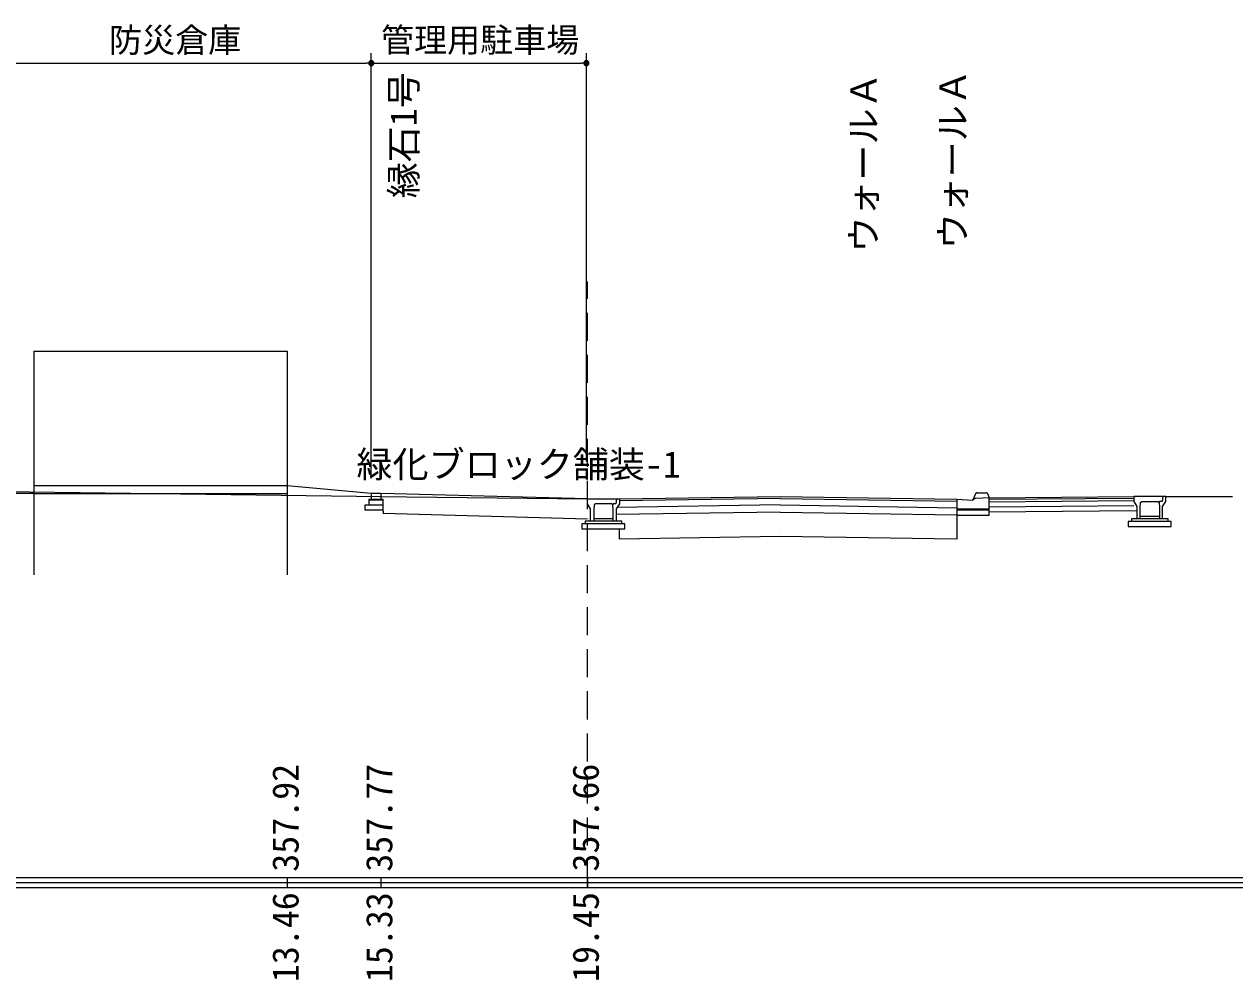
# Model space of a CAD drawing. Units: millimetres on the paper. Extents: x -84 to 7, y -133 to 191.
# Drawn here: x -42.58 to -30.49, y 46.23 to 55.77 of the extents above; entities that cross this region are included whole.
import ezdxf
from ezdxf.enums import TextEntityAlignment as Align

# ---------------------------------------------------------------- set-up
doc = ezdxf.new("R2010")
doc.units = ezdxf.units.MM
doc.header["$LTSCALE"] = 0.14
doc.linetypes.add('DASHED2', pattern=[3, 2, -1])
for name, color, linetype in [('0-1_D-BDG-3-DL-2', 7, 'Continuous'), ('0-3_D-STR-2-文字', 7, 'Continuous'), ('0-5_D-BDG-2-DL-1', 7, 'Continuous'), ('0-7_D-STR-1-計線1', 7, 'Continuous'), ('0-8_D-STR-DIM-2高さ', 7, 'Continuous'), ('0-9_D-BDG-1-現況', 7, 'Continuous'), ('0-A_D-BMK-ROW-区域', 7, 'DASHED2')]:
    doc.layers.add(name, color=color, linetype=linetype)
doc.styles.add('ＭＳ ゴシック', font='')
doc.styles.get('ＭＳ ゴシック').set_extended_font_data('MS Gothic')

msp = doc.modelspace()

# ---------------------------------------------------------------- linework, layer by layer
at = {"layer": '0-1_D-BDG-3-DL-2'}
for p, q in [((-73.8141, 47.2501), (3.4526, 47.2501)), ((-73.8141, 47.1501), (3.4526, 47.1501))]:
    msp.add_line(p, q, dxfattribs=at)
at = {"layer": '0-3_D-STR-2-文字'}
for p, q in [((-39.1129, 51.2351), (-39.1129, 55.4813)), ((-39.1129, 52.6551), (-39.1129, 55.4813)), ((-36.9658, 51.4051), (-36.9658, 55.4813)), ((-42.988, 55.3813), (-39.1629, 55.3813)), ((-39.1379, 55.3813), (-39.1629, 55.3813)), ((-39.0885, 55.3863), (-39.1373, 55.3863)), ((-39.1373, 55.3763), (-39.0885, 55.3763)), ((-39.1358, 55.3913), (-39.09, 55.3913)), ((-39.09, 55.3713), (-39.1358, 55.3713)), ((-39.0929, 55.3963), (-39.1329, 55.3963)), ((-39.1329, 55.3663), (-39.0929, 55.3663)), ((-39.1279, 55.4013), (-39.0979, 55.4013)), ((-39.0979, 55.3613), (-39.1279, 55.3613)), ((-39.0879, 55.3813), (-39.0629, 55.3813)), ((-39.0629, 55.3813), (-37.0158, 55.3813)), ((-36.9908, 55.3813), (-37.0158, 55.3813)), ((-36.9413, 55.3863), (-36.9902, 55.3863)), ((-36.9429, 55.3713), (-36.9887, 55.3713)), ((-36.9458, 55.3963), (-36.9857, 55.3963)), ((-36.9508, 55.3613), (-36.9808, 55.3613))]:
    msp.add_line(p, q, dxfattribs=at)
for points in [[(-39.0879, 55.3813), (-39.0881, 55.3844), (-39.0887, 55.3875), (-39.0897, 55.3905), (-39.091, 55.3933), (-39.0927, 55.396), (-39.0947, 55.3984), (-39.097, 55.4006), (-39.0995, 55.4024), (-39.1023, 55.4039), (-39.1052, 55.4051), (-39.1082, 55.4059), (-39.1113, 55.4063), (-39.1145, 55.4063), (-39.1176, 55.4059), (-39.1206, 55.4051), (-39.1235, 55.4039), (-39.1263, 55.4024), (-39.1288, 55.4006), (-39.1311, 55.3984), (-39.1331, 55.396), (-39.1348, 55.3933), (-39.1361, 55.3905), (-39.1371, 55.3875), (-39.1377, 55.3844), (-39.1379, 55.3813), (-39.1129, 55.3813)], [(-39.0879, 55.3813), (-39.0881, 55.3844), (-39.0887, 55.3875), (-39.0897, 55.3905), (-39.091, 55.3933), (-39.0927, 55.396), (-39.0947, 55.3984), (-39.097, 55.4006), (-39.0995, 55.4024), (-39.1023, 55.4039), (-39.1052, 55.4051), (-39.1082, 55.4059), (-39.1113, 55.4063), (-39.1145, 55.4063), (-39.1176, 55.4059), (-39.1206, 55.4051), (-39.1235, 55.4039), (-39.1263, 55.4024), (-39.1288, 55.4006), (-39.1311, 55.3984), (-39.1331, 55.396), (-39.1348, 55.3933), (-39.1361, 55.3905), (-39.1371, 55.3875), (-39.1377, 55.3844), (-39.1379, 55.3813), (-39.1129, 55.3813)], [(-39.1379, 55.3813), (-39.1377, 55.3782), (-39.1371, 55.3751), (-39.1361, 55.3721), (-39.1348, 55.3693), (-39.1331, 55.3666), (-39.1311, 55.3642), (-39.1288, 55.362), (-39.1263, 55.3602), (-39.1235, 55.3587), (-39.1206, 55.3575), (-39.1176, 55.3567), (-39.1145, 55.3563), (-39.1113, 55.3563), (-39.1082, 55.3567), (-39.1052, 55.3575), (-39.1023, 55.3587), (-39.0995, 55.3602), (-39.097, 55.362), (-39.0947, 55.3642), (-39.0927, 55.3666), (-39.091, 55.3693), (-39.0897, 55.3721), (-39.0887, 55.3751), (-39.0881, 55.3782), (-39.0879, 55.3813), (-39.1129, 55.3813)], [(-39.1379, 55.3813), (-39.1377, 55.3782), (-39.1371, 55.3751), (-39.1361, 55.3721), (-39.1348, 55.3693), (-39.1331, 55.3666), (-39.1311, 55.3642), (-39.1288, 55.362), (-39.1263, 55.3602), (-39.1235, 55.3587), (-39.1206, 55.3575), (-39.1176, 55.3567), (-39.1145, 55.3563), (-39.1113, 55.3563), (-39.1082, 55.3567), (-39.1052, 55.3575), (-39.1023, 55.3587), (-39.0995, 55.3602), (-39.097, 55.362), (-39.0947, 55.3642), (-39.0927, 55.3666), (-39.091, 55.3693), (-39.0897, 55.3721), (-39.0887, 55.3751), (-39.0881, 55.3782), (-39.0879, 55.3813), (-39.1129, 55.3813)], [(-36.9408, 55.3813), (-36.941, 55.3844), (-36.9416, 55.3875), (-36.9425, 55.3905), (-36.9439, 55.3933), (-36.9455, 55.396), (-36.9475, 55.3984), (-36.9498, 55.4006), (-36.9524, 55.4024), (-36.9551, 55.4039), (-36.958, 55.4051), (-36.9611, 55.4059), (-36.9642, 55.4063), (-36.9673, 55.4063), (-36.9704, 55.4059), (-36.9735, 55.4051), (-36.9764, 55.4039), (-36.9792, 55.4024), (-36.9817, 55.4006), (-36.984, 55.3984), (-36.986, 55.396), (-36.9877, 55.3933), (-36.989, 55.3905), (-36.99, 55.3875), (-36.9906, 55.3844), (-36.9908, 55.3813), (-36.9658, 55.3813)], [(-36.9908, 55.3813), (-36.9906, 55.3782), (-36.99, 55.3751), (-36.989, 55.3721), (-36.9877, 55.3693), (-36.986, 55.3666), (-36.984, 55.3642), (-36.9817, 55.362), (-36.9792, 55.3602), (-36.9764, 55.3587), (-36.9735, 55.3575), (-36.9704, 55.3567), (-36.9673, 55.3563), (-36.9642, 55.3563), (-36.9611, 55.3567), (-36.958, 55.3575), (-36.9551, 55.3587), (-36.9524, 55.3602), (-36.9498, 55.362), (-36.9475, 55.3642), (-36.9455, 55.3666), (-36.9439, 55.3693), (-36.9425, 55.3721), (-36.9416, 55.3751), (-36.941, 55.3782), (-36.9408, 55.3813), (-36.9658, 55.3813)]]:
    msp.add_lwpolyline(points, close=True, dxfattribs=at)
at = {"layer": '0-5_D-BDG-2-DL-1'}
msp.add_line((-76.8141, 47.2001), (3.4526, 47.2001), dxfattribs=at)
at = {"layer": '0-7_D-STR-1-計線1'}
for p, q in [((-42.482, 52.5051), (-39.9531, 52.5051)), ((-42.482, 52.5051), (-42.482, 50.2745)), ((-39.9531, 52.5051), (-39.9531, 50.2745)), ((-39.1129, 51.0851), (-39.9531, 51.1601)), ((-42.482, 51.0851), (-39.9531, 51.0851)), ((-38.9936, 51.0251), (-39.1368, 51.0251)), ((-39.1368, 51.0251), (-39.1368, 50.9676)), ((-38.9936, 51.0176), (-39.1368, 51.0176)), ((-39.1129, 51.0851), (-39.1129, 51.0251)), ((-39.0175, 51.0851), (-39.1129, 51.0851)), ((-36.9558, 51.0303), (-39.0175, 51.0851)), ((-39.0175, 51.0851), (-39.0175, 51.0251)), ((-38.9936, 50.9101), (-38.9936, 51.0251)), ((-38.9936, 50.9676), (-39.1765, 50.9676)), ((-39.1765, 50.9676), (-39.1765, 50.9176)), ((-38.9936, 50.9176), (-39.1765, 50.9176)), ((-38.9936, 50.9101), (-38.9936, 50.8844)), ((-36.9558, 50.8302), (-38.9936, 50.8844)), ((-39.953, 47.2501), (-39.953, 47.1501)), ((-39.953, 47.2501), (-39.953, 47.1501)), ((-39.0175, 47.2501), (-39.0175, 47.1501)), ((-39.0175, 47.2501), (-39.0175, 47.1501)), ((-36.9559, 47.2001), (-36.8256, 47.2001)), ((-36.9558, 47.2501), (-36.9558, 47.1501))]:
    msp.add_line(p, q, dxfattribs=at)
msp.add_lwpolyline([(-39.9531, 51.1601), (-42.482, 51.1601), (-42.482, 51.0851), (-43.038, 51.0851)], dxfattribs=at)
at = {"layer": '0-9_D-BDG-1-現況'}
for p, q in [((-36.9558, 51.0303), (-36.6349, 51.0303)), ((-36.9558, 50.9828), (-36.9558, 51.0303)), ((-36.6349, 51.0303), (-35.0308, 51.0553)), ((-35.0308, 51.0353), (-36.6349, 51.0103)), ((-36.6349, 51.0303), (-36.6349, 50.9828)), ((-35.0308, 51.0553), (-33.2662, 51.0278)), ((-35.0308, 51.0353), (-33.2662, 51.0078)), ((-33.2662, 51.0278), (-33.1058, 51.0178)), ((-33.1058, 51.0178), (-33.0766, 51.0859)), ((-32.9453, 51.0428), (-33.0759, 51.0367)), ((-33.0644, 51.0928), (-32.9741, 51.0928)), ((-32.9619, 51.0856), (-32.9453, 51.0428)), ((-32.9453, 51.0428), (-31.5014, 51.054)), ((-32.9453, 50.8678), (-32.9453, 51.0428)), ((-32.9453, 51.0277), (-31.5014, 51.039)), ((-32.9453, 51.0027), (-31.5014, 51.014)), ((-31.1805, 51.054), (-31.5014, 51.054)), ((-31.5014, 51.054), (-31.5014, 51.0065)), ((-31.5014, 51.0065), (-31.4693, 50.9565)), ((-31.434, 50.9965), (-31.4212, 51.0065)), ((-31.4212, 51.0065), (-31.2608, 51.0065)), ((-31.2447, 51.0065), (-31.2489, 50.9973)), ((-31.1805, 51.054), (-30.5133, 51.054)), ((-36.8916, 50.9228), (-36.8916, 50.8078)), ((-36.7151, 50.9828), (-36.8756, 50.9828)), ((-36.7023, 50.9728), (-36.7151, 50.9828)), ((-36.6991, 50.9828), (-36.7033, 50.9735)), ((-36.6991, 50.9228), (-36.7023, 50.9728)), ((-36.6991, 50.8078), (-36.6991, 50.9228)), ((-36.6349, 50.9828), (-36.667, 50.9328)), ((-36.667, 50.9328), (-36.667, 50.8078)), ((-35.0308, 50.9003), (-36.667, 50.8748)), ((-35.0308, 50.9703), (-36.6592, 50.9449)), ((-35.0308, 50.9703), (-33.2662, 50.9428)), ((-35.0308, 50.9003), (-33.2662, 50.8728)), ((-32.9453, 50.9278), (-33.2662, 50.9278)), ((-32.9453, 50.9178), (-33.2662, 50.9178)), ((-32.9471, 50.9028), (-31.4711, 50.9143)), ((-32.9453, 50.9527), (-31.5014, 50.964)), ((-31.4693, 50.9565), (-31.4693, 50.8315)), ((-31.4372, 50.9465), (-31.434, 50.9965)), ((-31.4372, 50.8315), (-31.4372, 50.9465)), ((-31.2447, 50.9465), (-31.2447, 50.8315)), ((-31.2126, 50.8315), (-31.2126, 50.9565)), ((-36.5804, 50.7828), (-37.0103, 50.7828)), ((-37.0103, 50.7828), (-37.0103, 50.7328)), ((-36.6125, 50.8078), (-36.9782, 50.8078)), ((-36.9782, 50.8078), (-36.9782, 50.7828)), ((-36.6991, 50.8328), (-36.8916, 50.8328)), ((-36.6125, 50.7828), (-36.6125, 50.8078)), ((-36.5804, 50.7328), (-36.5804, 50.7828)), ((-33.2662, 50.8703), (-33.2662, 50.6277)), ((-31.126, 50.8065), (-31.5559, 50.8065)), ((-31.5559, 50.8065), (-31.5559, 50.7565)), ((-31.1581, 50.8315), (-31.5238, 50.8315)), ((-31.5238, 50.8315), (-31.5238, 50.8065)), ((-31.2447, 50.8565), (-31.4372, 50.8565)), ((-31.1581, 50.8065), (-31.1581, 50.8315)), ((-31.126, 50.7565), (-31.126, 50.8065)), ((-37.0103, 50.7328), (-36.5804, 50.7328)), ((-36.6349, 50.6302), (-36.6349, 50.7328)), ((-31.5559, 50.7565), (-31.126, 50.7565))]:
    msp.add_line(p, q, dxfattribs=at)
for points in [[(-66.7019, 51.4353), (-64.4429, 51.4003), (-61.0011, 51.3503), (-57.5593, 51.3003), (-54.1175, 51.2503), (-50.5345, 51.2003), (-46.5284, 51.1503), (-42.5224, 51.1003), (-38.7589, 51.0503), (-36.9558, 51.0303)], [(-36.6638, 51.0303), (-36.6702, 50.9828), (-36.6991, 50.9828)], [(-33.2662, 51.0278), (-33.2662, 50.8678), (-32.9453, 50.8678)], [(-33.0759, 51.0367), (-33.077, 51.0365), (-33.0781, 51.0363), (-33.0792, 51.0361), (-33.0802, 51.0359), (-33.0813, 51.0357), (-33.0824, 51.0354), (-33.0834, 51.0351), (-33.0845, 51.0348), (-33.0855, 51.0344), (-33.0865, 51.0341), (-33.0875, 51.0337), (-33.0885, 51.0333), (-33.0895, 51.0328), (-33.0904, 51.0324), (-33.0914, 51.0319), (-33.0923, 51.0314), (-33.0932, 51.0309), (-33.0941, 51.0303), (-33.0949, 51.0298), (-33.0958, 51.0292), (-33.0966, 51.0286), (-33.0974, 51.028), (-33.0981, 51.0273), (-33.0989, 51.0267), (-33.0996, 51.026), (-33.1003, 51.0253), (-33.101, 51.0246), (-33.1016, 51.0239), (-33.1022, 51.0232), (-33.1028, 51.0225), (-33.1034, 51.0217), (-33.1039, 51.0209), (-33.1044, 51.0202), (-33.1049, 51.0194), (-33.1053, 51.0186), (-33.1058, 51.0178)], [(-33.0644, 51.0928), (-33.0649, 51.0928), (-33.0653, 51.0927), (-33.0658, 51.0927), (-33.0662, 51.0927), (-33.0666, 51.0926), (-33.0671, 51.0925), (-33.0675, 51.0925), (-33.0679, 51.0924), (-33.0684, 51.0923), (-33.0688, 51.0922), (-33.0692, 51.092), (-33.0696, 51.0919), (-33.07, 51.0918), (-33.0704, 51.0916), (-33.0708, 51.0914), (-33.0712, 51.0913), (-33.0716, 51.0911), (-33.0719, 51.0909), (-33.0723, 51.0907), (-33.0726, 51.0904), (-33.073, 51.0902), (-33.0733, 51.09), (-33.0736, 51.0897), (-33.0739, 51.0895), (-33.0742, 51.0892), (-33.0745, 51.089), (-33.0748, 51.0887), (-33.075, 51.0884), (-33.0753, 51.0881), (-33.0755, 51.0878), (-33.0757, 51.0875), (-33.0759, 51.0872), (-33.0761, 51.0869), (-33.0763, 51.0866), (-33.0765, 51.0862), (-33.0766, 51.0859)], [(-32.9619, 51.0856), (-32.962, 51.086), (-32.9621, 51.0863), (-32.9623, 51.0866), (-32.9625, 51.087), (-32.9627, 51.0873), (-32.9629, 51.0876), (-32.9631, 51.0879), (-32.9634, 51.0882), (-32.9636, 51.0885), (-32.9639, 51.0888), (-32.9642, 51.0891), (-32.9645, 51.0893), (-32.9648, 51.0896), (-32.9651, 51.0899), (-32.9654, 51.0901), (-32.9658, 51.0903), (-32.9661, 51.0906), (-32.9665, 51.0908), (-32.9669, 51.091), (-32.9672, 51.0912), (-32.9676, 51.0914), (-32.968, 51.0915), (-32.9684, 51.0917), (-32.9688, 51.0919), (-32.9693, 51.092), (-32.9697, 51.0921), (-32.9701, 51.0923), (-32.9705, 51.0924), (-32.971, 51.0925), (-32.9714, 51.0925), (-32.9719, 51.0926), (-32.9723, 51.0927), (-32.9728, 51.0927), (-32.9732, 51.0927), (-32.9737, 51.0928), (-32.9741, 51.0928)], [(-31.2608, 51.0065), (-31.2479, 50.9965), (-31.2447, 50.9465)], [(-31.2094, 51.054), (-31.2158, 51.0065), (-31.2447, 51.0065)], [(-31.2126, 50.9565), (-31.1805, 51.0065), (-31.1805, 51.054)], [(-36.9237, 50.8078), (-36.9237, 50.9328), (-36.9558, 50.9828)], [(-36.8756, 50.9828), (-36.8884, 50.9728), (-36.8916, 50.9228)], [(-33.2725, 50.6278), (-35.0308, 50.6552), (-36.6349, 50.6302)]]:
    msp.add_lwpolyline(points, dxfattribs=at)
at = {"layer": '0-A_D-BMK-ROW-区域'}
msp.add_line((-36.9558, 47.1501), (-36.9558, 53.2001), dxfattribs=at)

# ---------------------------------------------------------------- texts
at = {"layer": '0-3_D-STR-2-文字', "style": 'ＭＳ ゴシック'}
for s, height, p in [('防災倉庫', 0.2419, (-41.7311, 55.4175)), ('管理用駐車場', 0.2419, (-39.0161, 55.4187)), ('緑化ブロック舗装-1', 0.2639, (-39.2611, 51.1647))]:
    msp.add_text(s, height=height, dxfattribs=at).set_placement(p, align=Align.BOTTOM_LEFT)
for s, p in [('縁石1号', (-38.5799, 54.032)), ('ウォールＡ', (-33.0968, 53.5221)), ('ウォールＡ', (-33.9866, 53.4891))]:
    msp.add_text(s, height=0.2639, rotation=90, dxfattribs=at).set_placement(p, align=Align.BOTTOM_LEFT)
at = {"layer": '0-8_D-STR-DIM-2高さ', "style": 'ＭＳ ゴシック'}
for s, p in [('357.92', (-39.7592, 47.309)), ('357.77', (-38.8237, 47.309)), ('357.66', (-36.762, 47.311)), ('13.46', (-39.7592, 46.207)), ('15.33', (-38.8237, 46.207)), ('19.45', (-36.762, 46.2091))]:
    msp.add_text(s, height=0.2639, rotation=90, dxfattribs=at).set_placement(p, align=Align.BOTTOM_LEFT)

doc.saveas('drawing.dxf')
